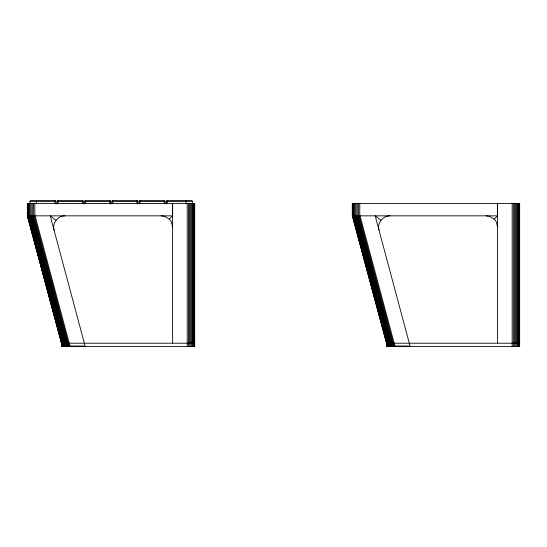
<?xml version="1.0" encoding="UTF-8"?>
<svg xmlns="http://www.w3.org/2000/svg" width="547" height="547" viewBox="0 0 547 547"><rect width="100%" height="100%" fill="white"/><g stroke="black" fill="none" stroke-linecap="round" stroke-linejoin="round"><path stroke-width="0.82" d="M161.242 215.839L164.756 216.393L169.283 219.169L172.613 215.839L172.613 203.491L172.613 343.215M486.18 215.839L489.695 216.393L494.221 219.169L497.551 215.839L497.551 203.491L497.551 343.215M65.045 215.839C57.845 215.621 51.986 223.251 54.064 230.15M389.99 215.839C382.784 215.621 376.931 223.251 379.003 230.15M58.098 200.612L82.631 200.612M85.394 200.612L109.926 200.612M112.689 200.612L137.222 200.612M139.97 200.612L164.503 200.612M167.266 200.612L191.457 200.537A0.978 0.978 0 0 1 192.435 201.515L192.435 203.915M57.982 200.612L58.242 203.245M85.27 200.612L85.537 203.245M112.566 200.612L112.832 203.245M139.854 200.612L140.114 203.245M167.15 200.612L167.409 203.245M54.994 203.245L54.994 200.537L30.947 200.537A0.978 0.978 0 0 0 29.976 201.515L30.037 215.839M29.976 201.515L55.965 201.515L55.965 203.915M57.271 203.915L57.271 201.515L83.26 201.515L83.26 203.915M84.559 203.915L84.559 201.515L110.556 201.515L110.556 203.915M111.855 203.915L111.855 201.515L137.851 201.515L137.851 203.915M139.143 203.915L139.143 201.515L165.139 201.515L165.139 203.915M166.438 203.915L166.438 201.515L192.435 201.515M194.711 343.215L61.483 343.215L61.483 346.463L194.705 346.463L194.711 203.491L27.364 203.491L27.364 215.839L172.613 215.839M519.65 343.215L386.421 343.215L386.421 346.463L519.65 346.463L519.65 203.491L352.302 203.491L352.302 215.839L497.551 215.839M62.235 346.025L85.106 346.025L50.228 215.839L56.026 220.284M387.173 346.025L410.052 346.025L375.167 215.839L380.965 220.284M164.162 203.245L164.428 200.612M136.88 203.245L137.14 200.612M109.585 203.245L109.844 200.612M82.289 203.245L82.549 200.612M494.283 219.108L496.334 221.973L497.551 227.094M169.338 219.108L171.396 221.973L172.613 227.094M360.029 215.839L394.913 346.025M359.106 215.839L393.99 346.025M358.21 215.839L393.095 346.025M357.492 215.839L392.377 346.025M356.644 215.839L391.303 345.198M355.844 215.839L390.284 344.378M355.235 215.839L389.683 344.378M354.552 215.839L388.773 343.55M353.943 215.839L388.609 345.198M353.512 215.839L387.734 343.55M353.061 215.839L387.283 343.55M386.934 343.55L352.712 215.839L352.753 203.491M352.5 215.839L386.948 344.378M352.289 215.839L387.002 345.198M35.09 215.839L69.968 346.025M34.167 215.839L69.052 346.025M33.264 215.839L68.149 346.025M32.553 215.839L67.438 346.025M31.699 215.839L66.365 345.198M30.905 215.839L65.346 344.378M30.297 215.839L64.737 344.378M29.606 215.839L63.828 343.55M29.005 215.839L63.664 345.198M28.574 215.839L62.796 343.55M28.123 215.839L62.344 343.55M61.996 343.55L27.774 215.839L27.815 203.491M27.562 215.839L62.002 344.378M62.064 345.198L27.398 215.839L27.48 203.491M27.35 215.839L61.572 343.55M519.561 203.491L519.534 346.463M519.288 203.491L519.288 343.215M519.199 343.215L519.199 346.463M518.836 203.491L518.836 343.215M518.645 343.215L518.645 346.463M518.221 203.491L518.221 343.215M517.9 343.215L517.9 346.463M517.462 203.491L517.462 343.215M516.977 343.215L516.977 346.463M516.566 203.491L516.566 343.215M515.91 343.215L515.91 346.463M515.568 203.491L515.568 343.215M514.727 343.215L514.727 346.463M514.488 203.491L514.488 343.215M513.469 343.215L513.469 346.463M513.346 203.491L513.346 343.215M512.177 203.491L512.177 346.463M393.895 343.215L393.895 346.463M392.596 343.215L392.596 346.463M391.337 343.215L391.337 346.463M390.161 343.215L390.161 346.463M389.088 343.215L389.088 346.463M388.172 343.215L388.172 346.463M387.42 343.215L387.42 346.463M386.873 343.215L386.873 346.463M386.538 343.215L386.538 346.463M359.776 203.491L359.776 215.839M358.483 203.491L358.483 215.839M357.225 203.491L357.225 215.839M356.042 203.491L356.042 215.839M354.976 203.491L354.976 215.839M354.053 203.491L354.053 215.839M353.307 203.491L353.307 215.839M352.418 203.491L352.418 215.839M194.595 343.215L194.595 346.463M194.342 203.491L194.342 343.215M194.253 343.215L194.253 346.463M193.898 203.491L193.898 343.215M193.706 343.215L193.706 346.463M193.282 203.491L193.282 343.215M192.961 343.215L192.961 346.463M192.517 203.491L192.517 343.215M192.038 343.215L192.038 346.463M191.628 203.491L191.628 343.215M190.971 343.215L190.971 346.463M190.63 203.491L190.63 343.215M189.788 343.215L189.788 346.463M189.542 203.491L189.542 343.215M188.53 343.215L188.53 346.463M188.407 203.491L188.407 343.215M187.238 203.491L187.231 346.463M185.932 200.537L185.932 203.463M68.956 343.215L68.956 346.463M67.657 343.215L67.657 346.463M66.399 343.215L66.399 346.463M65.216 343.215L65.216 346.463M64.149 343.215L64.149 346.463M63.226 343.215L63.226 346.463M62.481 343.215L62.481 346.463M61.934 343.215L61.934 346.463M61.592 343.215L61.592 346.463M36.471 200.537L36.471 203.593M34.837 203.491L34.837 215.839M33.538 203.491L33.538 215.839M32.28 203.491L32.28 215.839M31.104 203.491L31.104 215.839M29.114 203.491L29.114 215.839M28.369 203.491L28.369 215.839M164.162 200.537A0.978 0.978 0 0 1 165.139 201.515M139.143 201.515A0.978 0.978 0 0 1 140.114 200.537M54.994 200.537A0.978 0.978 0 0 1 55.965 201.515M82.289 200.537A0.978 0.978 0 0 1 83.26 201.515M57.271 201.515A0.978 0.978 0 0 1 58.242 200.537M109.585 200.537A0.978 0.978 0 0 1 110.556 201.515M84.566 201.515A0.978 0.978 0 0 1 85.537 200.537M136.88 200.537A0.978 0.978 0 0 1 137.851 201.515M111.855 201.515A0.978 0.978 0 0 1 112.832 200.537M166.438 201.515A0.978 0.978 0 0 1 167.409 200.537"/></g></svg>
